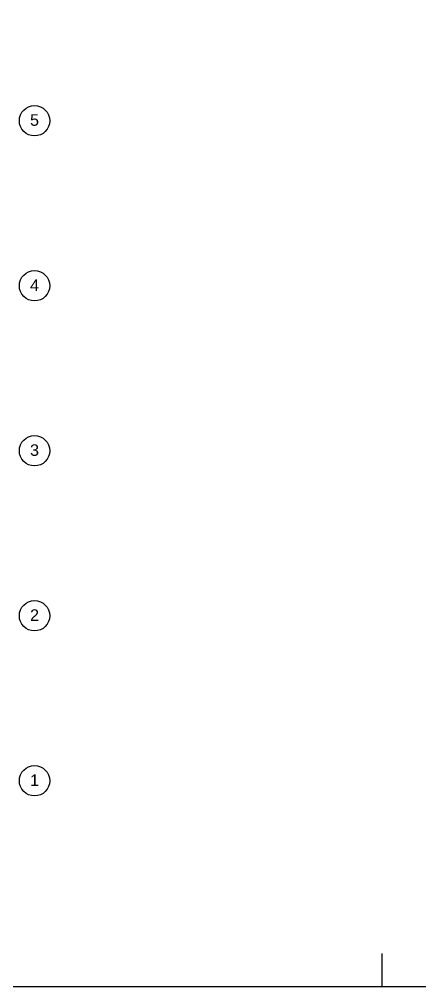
# Model space of a CAD drawing. Header units: millimetres. Extents: x -15114 to 47886, y -45189 to 14211.
# Drawn here: x 15909 to 28036, y -45189 to -15877 of the extents above; entities that cross this region are included whole.
import ezdxf

# ---------------------------------------------------------------- set-up
doc = ezdxf.new("R2010")
doc.units = ezdxf.units.MM
doc.header["$LTSCALE"] = 1000
doc.linetypes.add('MITTE', pattern=[2, 1.25, -0.25, 0.25, -0.25])
doc.layers.add('V_ACHSEN', color=251, linetype='MITTE')
doc.layers.add('V_PLANLAYOUT', color=252, linetype='Continuous')
doc.styles.add('ARIAL', font='arial.ttf')

msp = doc.modelspace()

# ---------------------------------------------------------------- linework, layer by layer
at = {"layer": 'V_ACHSEN', "linetype": 'Continuous'}
for centre in [(16368.754, -18950.015), (16368.754, -23950.027), (16368.754, -28950.039), (16368.754, -33950.052), (16368.754, -38950.064)]:
    msp.add_circle(centre, 459.833, dxfattribs=at)
at = {"layer": 'V_PLANLAYOUT'}
msp.add_lwpolyline([(47886.028, -45189.487), (47886.028, 14210.513), (-15113.972, 14210.513), (-15113.972, -45189.487)], close=True, dxfattribs=at)
at = {"layer": 'V_PLANLAYOUT', "color": 252}
msp.add_lwpolyline([(26886.028, -44189.487), (26886.028, -45189.487), (27886.028, -45189.487)], dxfattribs=at)

# ---------------------------------------------------------------- texts
at = {"layer": 'V_ACHSEN', "linetype": 'Continuous', "char_height": 349.988, "attachment_point": 5, "style": 'ARIAL'}
for s, insert in [('5', (16368.754, -18930.009)), ('4', (16368.754, -23933.696)), ('3', (16368.754, -28933.008)), ('2', (16368.754, -33930.046)), ('1', (16368.754, -38933.733))]:
    msp.add_mtext(s, dxfattribs=dict(at, insert=insert))

doc.saveas('drawing.dxf')
